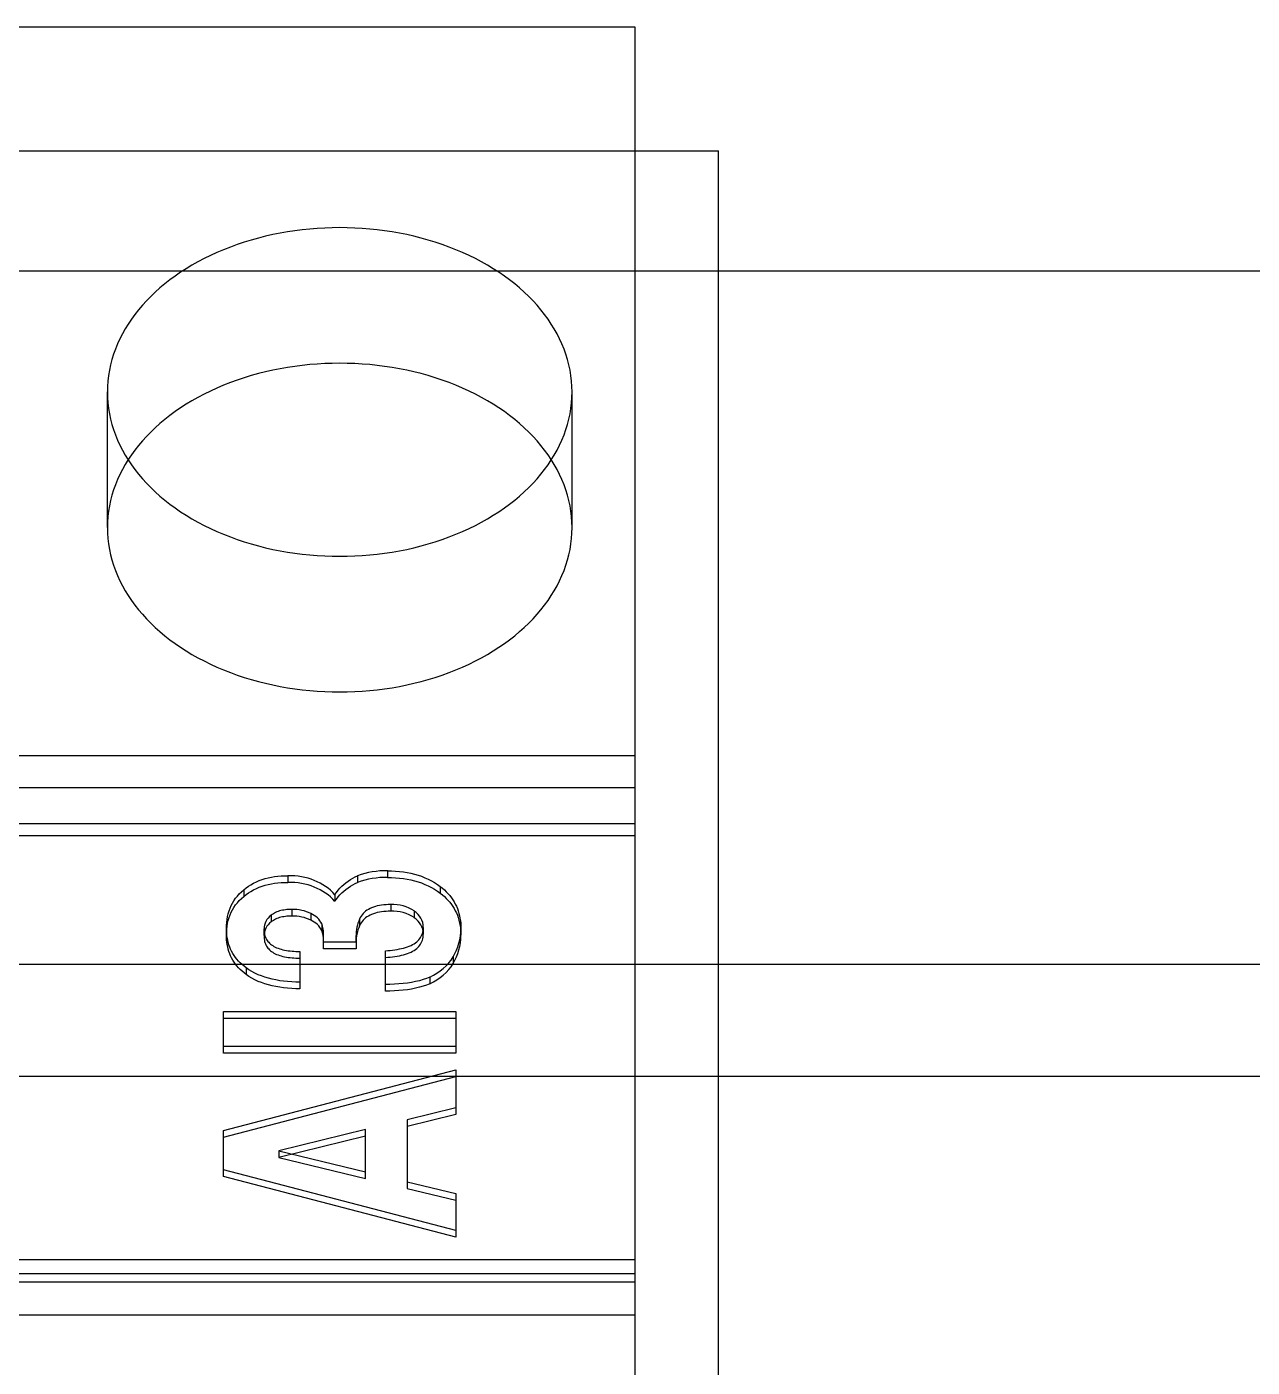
# Model space of a CAD drawing. Extents: x 0 to 171, y 0 to 414.
# Drawn here: x 112.19 to 122.68, y 181.91 to 193.37 of the extents above; entities that cross this region are included whole.
import ezdxf

# ---------------------------------------------------------------- set-up
doc = ezdxf.new("R2010")
doc.units = 0
doc.layers.add('-15N-THT. THIẾT BỊ ĐÓNG MỞ', color=40, linetype='CONTINUOUS')

# ---------------------------------------------------------------- blocks, each defined once
blk = doc.blocks.new('06 - N - SC VSD ATV630U75~D11N4')
at = {"layer": '-15N-THT. THIẾT BỊ ĐÓNG MỞ'}
for p, q in [((-38.814, -13.579), (31.895, -13.579)), ((31.895, -13.579), (31.895, -31.065)), ((-39.272, -14.639), (32.61, -14.639)), ((32.61, -33.182), (32.61, -14.639)), ((32.61, -14.639), (32.61, -14.639)), ((59.15, -15.669), (-59.15, -15.669)), ((27.381, -17.863), (27.381, -16.703)), ((31.358, -17.863), (31.358, -16.703)), ((-38.814, -19.814), (31.895, -19.814)), ((31.895, -20.089), (-38.814, -20.089)), ((31.895, -20.398), (-38.814, -20.398)), ((31.895, -20.499), (-38.814, -20.499)), ((28.705, -20.874), (28.731, -20.866)), ((28.731, -20.866), (28.757, -20.859)), ((28.757, -20.859), (28.784, -20.854)), ((28.784, -20.854), (28.811, -20.849)), ((28.811, -20.849), (28.839, -20.845)), ((28.839, -20.845), (28.868, -20.843)), ((28.868, -20.843), (28.897, -20.841)), ((28.897, -20.841), (28.926, -20.841)), ((28.926, -20.841), (28.926, -20.898)), ((29.46, -20.874), (29.48, -20.863)), ((29.48, -20.863), (29.5, -20.852)), ((29.5, -20.852), (29.521, -20.843)), ((29.521, -20.843), (29.521, -20.9)), ((29.779, -20.799), (29.813, -20.799)), ((29.779, -20.799), (29.779, -20.856)), ((29.779, -20.856), (29.813, -20.857)), ((29.813, -20.799), (29.847, -20.801)), ((29.813, -20.857), (29.847, -20.858)), ((29.847, -20.801), (29.881, -20.804)), ((29.847, -20.858), (29.881, -20.861)), ((29.881, -20.804), (29.914, -20.808)), ((29.881, -20.861), (29.914, -20.865)), ((29.914, -20.808), (29.946, -20.813)), ((29.914, -20.865), (29.946, -20.87)), ((29.946, -20.813), (29.978, -20.819)), ((29.978, -20.819), (30.009, -20.827)), ((30.009, -20.827), (30.039, -20.836)), ((30.039, -20.836), (30.069, -20.846)), ((30.069, -20.846), (30.098, -20.858)), ((30.098, -20.858), (30.126, -20.87)), ((28.509, -20.996), (28.527, -20.978)), ((28.527, -20.978), (28.547, -20.961)), ((28.547, -20.961), (28.567, -20.946)), ((28.547, -20.961), (28.547, -21.018)), ((28.567, -20.946), (28.588, -20.931)), ((28.588, -20.931), (28.609, -20.918)), ((28.588, -20.988), (28.609, -20.975)), ((28.609, -20.918), (28.632, -20.905)), ((28.609, -20.975), (28.632, -20.962)), ((28.632, -20.905), (28.656, -20.894)), ((28.632, -20.962), (28.656, -20.951)), ((28.656, -20.894), (28.68, -20.883)), ((28.656, -20.951), (28.68, -20.94)), ((28.68, -20.883), (28.705, -20.874)), ((28.68, -20.94), (28.705, -20.931)), ((28.705, -20.931), (28.731, -20.923)), ((28.731, -20.923), (28.757, -20.916)), ((28.757, -20.916), (28.784, -20.911)), ((28.784, -20.911), (28.811, -20.906)), ((28.811, -20.906), (28.839, -20.902)), ((28.839, -20.902), (28.868, -20.9)), ((28.868, -20.9), (28.897, -20.898)), ((28.897, -20.898), (28.926, -20.898)), ((29.341, -20.984), (29.356, -20.966)), ((29.356, -20.966), (29.371, -20.948)), ((29.371, -20.948), (29.388, -20.931)), ((29.388, -20.931), (29.405, -20.915)), ((29.388, -20.988), (29.405, -20.972)), ((29.405, -20.915), (29.422, -20.901)), ((29.405, -20.972), (29.422, -20.958)), ((29.422, -20.901), (29.441, -20.887)), ((29.422, -20.958), (29.441, -20.944)), ((29.441, -20.887), (29.46, -20.874)), ((29.441, -20.944), (29.46, -20.931)), ((29.46, -20.931), (29.48, -20.92)), ((29.48, -20.92), (29.5, -20.909)), ((29.5, -20.909), (29.521, -20.9)), ((29.946, -20.87), (29.978, -20.877)), ((29.978, -20.877), (30.009, -20.884)), ((30.009, -20.884), (30.039, -20.893)), ((30.039, -20.893), (30.069, -20.903)), ((30.069, -20.903), (30.098, -20.915)), ((30.098, -20.915), (30.126, -20.927)), ((30.126, -20.87), (30.153, -20.884)), ((30.126, -20.927), (30.153, -20.941)), ((30.153, -20.884), (30.179, -20.899)), ((30.153, -20.941), (30.179, -20.956)), ((30.179, -20.899), (30.205, -20.916)), ((30.179, -20.956), (30.205, -20.973)), ((30.205, -20.916), (30.229, -20.933)), ((30.205, -20.973), (30.229, -20.99)), ((30.229, -20.933), (30.247, -20.948)), ((30.229, -20.933), (30.229, -20.99)), ((30.247, -20.948), (30.264, -20.963)), ((30.264, -20.963), (30.281, -20.978)), ((30.281, -20.978), (30.296, -20.995)), ((28.43, -21.12), (28.44, -21.097)), ((28.44, -21.097), (28.451, -21.076)), ((28.451, -21.076), (28.463, -21.055)), ((28.463, -21.055), (28.477, -21.034)), ((28.463, -21.112), (28.477, -21.091)), ((28.477, -21.034), (28.493, -21.015)), ((28.477, -21.091), (28.493, -21.072)), ((28.493, -21.015), (28.509, -20.996)), ((28.493, -21.072), (28.509, -21.053)), ((28.509, -21.053), (28.527, -21.035)), ((28.527, -21.035), (28.547, -21.018)), ((28.547, -21.018), (28.567, -21.003)), ((28.567, -21.003), (28.588, -20.988)), ((29.327, -21.003), (29.341, -20.984)), ((29.327, -21.003), (29.327, -21.06)), ((29.327, -21.06), (29.341, -21.041)), ((29.341, -21.041), (29.356, -21.023)), ((29.356, -21.023), (29.371, -21.005)), ((29.371, -21.005), (29.388, -20.988)), ((29.708, -21.096), (29.69, -21.099)), ((29.726, -21.093), (29.708, -21.096)), ((29.745, -21.09), (29.726, -21.093)), ((29.765, -21.089), (29.745, -21.09)), ((29.784, -21.088), (29.765, -21.089)), ((29.805, -21.088), (29.784, -21.088)), ((29.805, -21.088), (29.805, -21.145)), ((30.229, -20.99), (30.247, -21.005)), ((30.247, -21.005), (30.264, -21.02)), ((30.264, -21.02), (30.281, -21.035)), ((30.281, -21.035), (30.296, -21.052)), ((30.296, -20.995), (30.311, -21.011)), ((30.296, -21.052), (30.311, -21.068)), ((30.311, -21.011), (30.324, -21.029)), ((30.311, -21.068), (30.324, -21.086)), ((30.324, -21.029), (30.337, -21.047)), ((30.324, -21.086), (30.337, -21.104)), ((30.337, -21.047), (30.348, -21.065)), ((30.348, -21.065), (30.358, -21.084)), ((30.358, -21.084), (30.367, -21.103)), ((28.405, -21.215), (28.409, -21.19)), ((28.409, -21.19), (28.415, -21.166)), ((28.415, -21.166), (28.422, -21.142)), ((28.415, -21.223), (28.422, -21.2)), ((28.422, -21.142), (28.43, -21.12)), ((28.422, -21.2), (28.43, -21.177)), ((28.43, -21.177), (28.44, -21.154)), ((28.44, -21.154), (28.451, -21.133)), ((28.451, -21.133), (28.463, -21.112)), ((28.792, -21.172), (28.783, -21.178)), ((28.783, -21.178), (28.783, -21.235)), ((28.801, -21.166), (28.792, -21.172)), ((28.81, -21.161), (28.801, -21.166)), ((28.82, -21.156), (28.81, -21.161)), ((28.82, -21.213), (28.81, -21.218)), ((28.831, -21.151), (28.82, -21.156)), ((28.831, -21.208), (28.82, -21.213)), ((28.842, -21.147), (28.831, -21.151)), ((28.842, -21.204), (28.831, -21.208)), ((28.853, -21.143), (28.842, -21.147)), ((28.853, -21.2), (28.842, -21.204)), ((28.865, -21.14), (28.853, -21.143)), ((28.865, -21.197), (28.853, -21.2)), ((28.878, -21.137), (28.865, -21.14)), ((28.878, -21.194), (28.865, -21.197)), ((28.89, -21.135), (28.878, -21.137)), ((28.89, -21.192), (28.878, -21.194)), ((28.904, -21.133), (28.89, -21.135)), ((28.904, -21.19), (28.89, -21.192)), ((28.917, -21.131), (28.904, -21.133)), ((28.917, -21.188), (28.904, -21.19)), ((28.931, -21.13), (28.917, -21.131)), ((28.931, -21.187), (28.917, -21.188)), ((28.945, -21.13), (28.931, -21.13)), ((28.945, -21.187), (28.931, -21.187)), ((28.96, -21.129), (28.945, -21.13)), ((28.96, -21.186), (28.945, -21.187)), ((28.96, -21.129), (28.96, -21.186)), ((29.122, -21.164), (29.122, -21.221)), ((29.544, -21.2), (29.537, -21.213)), ((29.537, -21.213), (29.537, -21.27)), ((29.552, -21.188), (29.544, -21.2)), ((29.56, -21.176), (29.552, -21.188)), ((29.569, -21.165), (29.56, -21.176)), ((29.579, -21.155), (29.569, -21.165)), ((29.579, -21.212), (29.569, -21.222)), ((29.59, -21.145), (29.579, -21.155)), ((29.59, -21.202), (29.579, -21.212)), ((29.602, -21.137), (29.59, -21.145)), ((29.602, -21.194), (29.59, -21.202)), ((29.614, -21.129), (29.602, -21.137)), ((29.614, -21.186), (29.602, -21.194)), ((29.628, -21.122), (29.614, -21.129)), ((29.628, -21.179), (29.614, -21.186)), ((29.642, -21.115), (29.628, -21.122)), ((29.642, -21.172), (29.628, -21.179)), ((29.657, -21.109), (29.642, -21.115)), ((29.657, -21.166), (29.642, -21.172)), ((29.674, -21.104), (29.657, -21.109)), ((29.674, -21.161), (29.657, -21.166)), ((29.69, -21.099), (29.674, -21.104)), ((29.69, -21.156), (29.674, -21.161)), ((29.708, -21.153), (29.69, -21.156)), ((29.726, -21.15), (29.708, -21.153)), ((29.745, -21.147), (29.726, -21.15)), ((29.765, -21.146), (29.745, -21.147)), ((29.784, -21.145), (29.765, -21.146)), ((29.805, -21.145), (29.784, -21.145)), ((30.007, -21.143), (30.007, -21.2)), ((30.337, -21.104), (30.348, -21.122)), ((30.348, -21.122), (30.358, -21.141)), ((30.358, -21.141), (30.367, -21.16)), ((30.367, -21.103), (30.376, -21.122)), ((30.367, -21.16), (30.376, -21.18)), ((30.376, -21.122), (30.383, -21.143)), ((30.376, -21.18), (30.383, -21.2)), ((30.383, -21.143), (30.389, -21.163)), ((30.383, -21.2), (30.389, -21.22)), ((30.389, -21.163), (30.394, -21.184)), ((30.394, -21.184), (30.398, -21.205)), ((30.398, -21.205), (30.401, -21.226)), ((28.399, -21.291), (28.4, -21.265)), ((28.399, -21.291), (28.399, -21.348)), ((28.4, -21.312), (28.399, -21.291)), ((28.399, -21.348), (28.4, -21.322)), ((28.4, -21.265), (28.402, -21.24)), ((28.4, -21.322), (28.402, -21.297)), ((28.401, -21.332), (28.4, -21.312)), ((28.402, -21.24), (28.405, -21.215)), ((28.402, -21.297), (28.405, -21.272)), ((28.405, -21.272), (28.409, -21.247)), ((28.409, -21.247), (28.415, -21.223)), ((28.721, -21.353), (28.721, -21.296)), ((28.721, -21.3), (28.721, -21.311)), ((28.721, -21.3), (28.721, -21.357)), ((28.721, -21.311), (28.722, -21.323)), ((28.722, -21.323), (28.724, -21.334)), ((28.792, -21.229), (28.783, -21.235)), ((28.801, -21.223), (28.792, -21.229)), ((28.81, -21.218), (28.801, -21.223)), ((29.215, -21.253), (29.215, -21.31)), ((29.544, -21.257), (29.537, -21.27)), ((29.552, -21.245), (29.544, -21.257)), ((29.56, -21.233), (29.552, -21.245)), ((29.569, -21.222), (29.56, -21.233)), ((30.076, -21.335), (30.08, -21.323)), ((30.08, -21.323), (30.082, -21.31)), ((30.082, -21.31), (30.084, -21.297)), ((30.084, -21.337), (30.084, -21.28)), ((30.084, -21.284), (30.084, -21.341)), ((30.084, -21.297), (30.084, -21.284)), ((30.389, -21.22), (30.394, -21.241)), ((30.394, -21.241), (30.398, -21.262)), ((30.398, -21.262), (30.401, -21.283)), ((30.401, -21.226), (30.404, -21.248)), ((30.401, -21.283), (30.404, -21.305)), ((30.404, -21.248), (30.405, -21.269)), ((30.404, -21.305), (30.405, -21.327)), ((30.405, -21.269), (30.405, -21.292)), ((30.405, -21.292), (30.405, -21.349)), ((30.405, -21.354), (30.405, -21.297)), ((30.405, -21.327), (30.405, -21.349)), ((28.4, -21.369), (28.399, -21.348)), ((28.401, -21.389), (28.4, -21.369)), ((28.403, -21.353), (28.401, -21.332)), ((28.403, -21.41), (28.401, -21.389)), ((28.406, -21.373), (28.403, -21.353)), ((28.406, -21.43), (28.403, -21.41)), ((28.41, -21.393), (28.406, -21.373)), ((28.41, -21.45), (28.406, -21.43)), ((28.415, -21.413), (28.41, -21.393)), ((28.421, -21.432), (28.415, -21.413)), ((28.428, -21.451), (28.421, -21.432)), ((28.721, -21.357), (28.721, -21.368)), ((28.721, -21.368), (28.722, -21.38)), ((28.722, -21.38), (28.724, -21.392)), ((28.724, -21.334), (28.726, -21.346)), ((28.724, -21.392), (28.726, -21.403)), ((28.726, -21.346), (28.729, -21.356)), ((28.726, -21.403), (28.729, -21.413)), ((28.729, -21.356), (28.733, -21.367)), ((28.729, -21.413), (28.733, -21.424)), ((28.733, -21.367), (28.737, -21.376)), ((28.733, -21.424), (28.737, -21.433)), ((28.737, -21.376), (28.742, -21.386)), ((28.737, -21.433), (28.742, -21.443)), ((28.742, -21.386), (28.748, -21.395)), ((28.748, -21.395), (28.754, -21.403)), ((28.754, -21.403), (28.761, -21.411)), ((28.761, -21.411), (28.769, -21.419)), ((28.769, -21.419), (28.777, -21.426)), ((28.777, -21.426), (28.786, -21.433)), ((28.786, -21.433), (28.796, -21.439)), ((28.796, -21.439), (28.806, -21.446)), ((29.23, -21.394), (29.23, -21.337)), ((29.23, -21.467), (29.23, -21.348)), ((29.509, -21.41), (29.23, -21.41)), ((29.509, -21.412), (29.509, -21.354)), ((29.509, -21.367), (29.509, -21.467)), ((29.964, -21.444), (29.979, -21.437)), ((29.979, -21.437), (29.992, -21.43)), ((29.992, -21.43), (30.005, -21.423)), ((30.005, -21.423), (30.017, -21.415)), ((30.017, -21.415), (30.028, -21.407)), ((30.028, -21.407), (30.037, -21.398)), ((30.037, -21.398), (30.046, -21.389)), ((30.046, -21.389), (30.054, -21.379)), ((30.046, -21.446), (30.054, -21.436)), ((30.054, -21.379), (30.061, -21.369)), ((30.054, -21.436), (30.061, -21.426)), ((30.061, -21.369), (30.067, -21.358)), ((30.061, -21.426), (30.067, -21.415)), ((30.067, -21.358), (30.072, -21.347)), ((30.067, -21.415), (30.072, -21.404)), ((30.072, -21.347), (30.076, -21.335)), ((30.072, -21.404), (30.076, -21.392)), ((30.076, -21.392), (30.08, -21.38)), ((30.08, -21.38), (30.082, -21.367)), ((30.082, -21.367), (30.084, -21.354)), ((30.084, -21.354), (30.084, -21.341)), ((28.415, -21.47), (28.41, -21.45)), ((28.421, -21.489), (28.415, -21.47)), ((28.428, -21.508), (28.421, -21.489)), ((28.435, -21.47), (28.428, -21.451)), ((28.435, -21.527), (28.428, -21.508)), ((28.444, -21.488), (28.435, -21.47)), ((28.444, -21.545), (28.435, -21.527)), ((28.454, -21.506), (28.444, -21.488)), ((28.454, -21.563), (28.444, -21.545)), ((28.465, -21.523), (28.454, -21.506)), ((28.476, -21.54), (28.465, -21.523)), ((28.489, -21.556), (28.476, -21.54)), ((28.503, -21.572), (28.489, -21.556)), ((28.742, -21.443), (28.748, -21.452)), ((28.748, -21.452), (28.754, -21.46)), ((28.754, -21.46), (28.761, -21.468)), ((28.761, -21.468), (28.769, -21.476)), ((28.769, -21.476), (28.777, -21.483)), ((28.777, -21.483), (28.786, -21.49)), ((28.786, -21.49), (28.796, -21.496)), ((28.796, -21.496), (28.806, -21.503)), ((28.806, -21.446), (28.817, -21.451)), ((28.806, -21.503), (28.817, -21.508)), ((28.817, -21.451), (28.829, -21.457)), ((28.817, -21.508), (28.829, -21.514)), ((28.829, -21.457), (28.841, -21.462)), ((28.829, -21.514), (28.841, -21.519)), ((28.841, -21.462), (28.855, -21.466)), ((28.841, -21.519), (28.855, -21.523)), ((28.855, -21.466), (28.868, -21.47)), ((28.855, -21.523), (28.868, -21.527)), ((28.868, -21.47), (28.883, -21.474)), ((28.868, -21.527), (28.883, -21.531)), ((28.883, -21.474), (28.897, -21.477)), ((28.883, -21.531), (28.897, -21.534)), ((28.897, -21.477), (28.913, -21.48)), ((28.897, -21.534), (28.913, -21.537)), ((28.913, -21.48), (28.928, -21.483)), ((28.913, -21.537), (28.928, -21.54)), ((28.928, -21.483), (28.944, -21.485)), ((28.928, -21.54), (28.944, -21.542)), ((28.944, -21.485), (28.961, -21.486)), ((28.944, -21.542), (28.961, -21.543)), ((28.961, -21.486), (28.977, -21.488)), ((28.961, -21.543), (28.977, -21.545)), ((28.977, -21.488), (28.994, -21.489)), ((28.977, -21.545), (28.994, -21.546)), ((28.994, -21.489), (29.011, -21.489)), ((28.994, -21.546), (29.011, -21.546)), ((29.011, -21.489), (29.028, -21.49)), ((29.011, -21.546), (29.028, -21.547)), ((29.028, -21.49), (29.028, -21.808)), ((29.509, -21.467), (29.23, -21.467)), ((29.76, -21.483), (29.781, -21.481)), ((29.76, -21.828), (29.76, -21.483)), ((29.76, -21.54), (29.781, -21.538)), ((29.781, -21.481), (29.801, -21.48)), ((29.781, -21.538), (29.801, -21.537)), ((29.801, -21.48), (29.821, -21.477)), ((29.801, -21.537), (29.821, -21.534)), ((29.821, -21.477), (29.841, -21.475)), ((29.821, -21.534), (29.841, -21.532)), ((29.841, -21.475), (29.86, -21.472)), ((29.841, -21.532), (29.86, -21.529)), ((29.86, -21.472), (29.879, -21.468)), ((29.86, -21.529), (29.879, -21.526)), ((29.879, -21.468), (29.898, -21.465)), ((29.879, -21.526), (29.898, -21.522)), ((29.898, -21.465), (29.915, -21.46)), ((29.898, -21.522), (29.915, -21.517)), ((29.915, -21.46), (29.932, -21.455)), ((29.915, -21.517), (29.932, -21.512)), ((29.932, -21.455), (29.949, -21.45)), ((29.932, -21.512), (29.949, -21.507)), ((29.949, -21.45), (29.964, -21.444)), ((29.949, -21.507), (29.964, -21.501)), ((29.964, -21.501), (29.979, -21.494)), ((29.979, -21.494), (29.992, -21.487)), ((29.992, -21.487), (30.005, -21.48)), ((30.005, -21.48), (30.017, -21.472)), ((30.017, -21.472), (30.028, -21.464)), ((30.028, -21.464), (30.037, -21.455)), ((30.037, -21.455), (30.046, -21.446)), ((30.339, -21.535), (30.339, -21.592)), ((15.884, -21.599), (58.179, -21.599)), ((28.465, -21.58), (28.454, -21.563)), ((28.476, -21.597), (28.465, -21.58)), ((28.489, -21.613), (28.476, -21.597)), ((28.503, -21.629), (28.489, -21.613)), ((28.518, -21.587), (28.503, -21.572)), ((28.518, -21.644), (28.503, -21.629)), ((28.533, -21.601), (28.518, -21.587)), ((28.533, -21.658), (28.518, -21.644)), ((28.55, -21.615), (28.533, -21.601)), ((28.55, -21.672), (28.533, -21.658)), ((28.567, -21.629), (28.55, -21.615)), ((28.567, -21.629), (28.567, -21.686)), ((28.591, -21.645), (28.567, -21.629)), ((28.616, -21.661), (28.591, -21.645)), ((28.643, -21.675), (28.616, -21.661)), ((28.567, -21.686), (28.55, -21.672)), ((28.591, -21.702), (28.567, -21.686)), ((28.616, -21.718), (28.591, -21.702)), ((28.643, -21.732), (28.616, -21.718)), ((28.67, -21.688), (28.643, -21.675)), ((28.67, -21.745), (28.643, -21.732)), ((28.699, -21.699), (28.67, -21.688)), ((28.699, -21.756), (28.67, -21.745)), ((28.728, -21.71), (28.699, -21.699)), ((28.728, -21.767), (28.699, -21.756)), ((28.759, -21.719), (28.728, -21.71)), ((28.759, -21.776), (28.728, -21.767)), ((28.79, -21.727), (28.759, -21.719)), ((28.79, -21.784), (28.759, -21.776)), ((28.822, -21.733), (28.79, -21.727)), ((28.822, -21.79), (28.79, -21.784)), ((28.855, -21.739), (28.822, -21.733)), ((28.889, -21.744), (28.855, -21.739)), ((28.923, -21.747), (28.889, -21.744)), ((28.958, -21.749), (28.923, -21.747)), ((28.993, -21.751), (28.958, -21.749)), ((29.028, -21.751), (28.993, -21.751)), ((29.799, -21.771), (29.76, -21.771)), ((29.838, -21.77), (29.799, -21.771)), ((29.876, -21.767), (29.838, -21.77)), ((29.913, -21.764), (29.876, -21.767)), ((29.949, -21.76), (29.913, -21.764)), ((29.984, -21.754), (29.949, -21.76)), ((30.018, -21.747), (29.984, -21.754)), ((30.051, -21.739), (30.018, -21.747)), ((30.082, -21.73), (30.051, -21.739)), ((30.111, -21.72), (30.082, -21.73)), ((30.111, -21.777), (30.082, -21.787)), ((30.139, -21.708), (30.111, -21.72)), ((30.139, -21.765), (30.111, -21.777)), ((30.139, -21.708), (30.139, -21.765)), ((28.855, -21.796), (28.822, -21.79)), ((28.889, -21.801), (28.855, -21.796)), ((28.923, -21.804), (28.889, -21.801)), ((28.958, -21.807), (28.923, -21.804)), ((28.993, -21.808), (28.958, -21.807)), ((29.028, -21.808), (28.993, -21.808)), ((29.799, -21.828), (29.76, -21.828)), ((29.838, -21.827), (29.799, -21.828)), ((29.876, -21.824), (29.838, -21.827)), ((29.913, -21.821), (29.876, -21.824)), ((29.949, -21.817), (29.913, -21.821)), ((29.984, -21.811), (29.949, -21.817)), ((30.018, -21.804), (29.984, -21.811)), ((30.051, -21.796), (30.018, -21.804)), ((30.082, -21.787), (30.051, -21.796)), ((28.375, -22.003), (30.363, -22.003)), ((28.375, -22.359), (28.375, -22.003)), ((30.363, -22.003), (30.363, -22.359)), ((28.375, -22.06), (30.363, -22.06)), ((30.363, -22.302), (28.375, -22.302)), ((30.363, -22.359), (28.375, -22.359)), ((-59.15, -22.557), (59.15, -22.557)), ((28.375, -23.02), (30.363, -22.501)), ((28.375, -23.077), (30.363, -22.558)), ((30.363, -22.501), (30.363, -22.884)), ((30.363, -22.827), (29.945, -22.929)), ((30.363, -22.884), (29.945, -22.986)), ((29.945, -22.929), (29.945, -23.516)), ((28.375, -23.415), (28.375, -23.02)), ((29.589, -23.013), (28.847, -23.195)), ((29.589, -23.431), (29.589, -23.013)), ((29.589, -23.07), (28.847, -23.252)), ((28.847, -23.195), (28.847, -23.252)), ((28.847, -23.195), (29.589, -23.374)), ((28.847, -23.252), (29.589, -23.431)), ((30.363, -23.877), (28.375, -23.358)), ((30.363, -23.934), (28.375, -23.415)), ((29.945, -23.459), (30.363, -23.561)), ((29.945, -23.516), (30.363, -23.618)), ((30.363, -23.561), (30.363, -23.934)), ((-38.814, -24.124), (31.895, -24.124)), ((31.895, -24.246), (-38.814, -24.246)), ((-38.814, -24.316), (31.895, -24.316)), ((-38.814, -24.598), (31.895, -24.598))]:
    blk.add_line(p, q, dxfattribs=at)
for centre, major_axis, ratio, start_param, end_param in [((29.369, -16.703), (1.988, 0), 0.707107, 0, 3.141593), ((29.369, -17.863), (1.988, 0), 0.707107, 0, 3.141593), ((29.369, -16.703), (1.988, 0), 0.707107, -3.141593, 0), ((29.369, -17.863), (1.988, 0), 0.707107, -3.141593, 0), ((28.94, -21.231), (-0.476, 0), 0.819152, -2.518344, -1.540823), ((29.768, -21.281), (-0.589, 0), 0.819152, -1.58972, -1.139065), ((29.768, -21.338), (-0.589, 0), 0.819152, -1.58972, -1.139065), ((28.94, -21.288), (-0.476, 0), 0.819152, -2.518344, -1.540823), ((29.817, -21.331), (-0.298, 0), 0.819152, -2.261785, -1.528104), ((28.918, -21.296), (-0.197, 0), 0.819152, -0.819, -0.000108), ((28.964, -21.386), (-0.313, 0), 0.819152, -2.098142, -1.556867), ((28.964, -21.443), (-0.313, 0), 0.819152, -2.098142, -1.556867), ((29.024, -21.311), (-0.203, 0), 0.819152, -2.787361, -2.070188), ((30.043, -21.354), (-0.534, 0), 0.819152, -0.329288, 0), ((29.817, -21.388), (-0.298, 0), 0.819152, -2.261785, -1.528104), ((29.865, -21.28), (-0.219, 0), 0.819152, -3.141467, -2.276417), ((29.865, -21.337), (-0.219, 0), 0.819152, -3.141467, -2.276417), ((28.918, -21.353), (-0.197, 0), 0.819152, -0.819, -0.000108), ((28.918, -21.296), (-0.197, 0), 0.819152, -0.000108, 0.020026), ((29.024, -21.368), (-0.203, 0), 0.819152, -2.787361, -2.070188), ((28.862, -21.337), (-0.368, 0), 0.819152, 3.141593, 3.42661), ((28.862, -21.394), (-0.368, 0), 0.819152, 3.141593, 3.42661), ((30.043, -21.412), (-0.534, 0), 0.819152, -0.329288, 0), ((29.865, -21.28), (-0.219, 0), 0.819152, 3.120748, 3.141719), ((29.732, -21.297), (-0.674, 0), 0.819152, 2.694685, 3.141519), ((29.732, -21.297), (-0.674, 0), 0.819152, 3.141519, 3.151163), ((28.918, -21.353), (-0.197, 0), 0.819152, -0.000108, 0.020026), ((28.862, -21.337), (-0.368, 0), 0.819152, 3.105264, 3.141593), ((28.862, -21.394), (-0.368, 0), 0.819152, 3.105264, 3.141593), ((30.043, -21.354), (-0.534, 0), 0.819152, 0, 0.029092), ((30.043, -21.412), (-0.534, 0), 0.819152, 0, 0.029092), ((29.865, -21.337), (-0.219, 0), 0.819152, 3.120748, 3.141719), ((29.732, -21.354), (-0.674, 0), 0.819152, 2.694685, 3.141519), ((29.732, -21.354), (-0.674, 0), 0.819152, 3.141519, 3.151163), ((29.903, -21.36), (-0.486, 0), 0.819152, 2.078367, 2.684719), ((29.903, -21.417), (-0.486, 0), 0.819152, 2.078367, 2.684719)]:
    blk.add_ellipse(centre, major_axis=major_axis, ratio=ratio, start_param=start_param, end_param=end_param, dxfattribs=at)

msp = doc.modelspace()

# ---------------------------------------------------------------- block references
msp.add_blockref('06 - N - SC VSD ATV630U75~D11N4', (85.5, 206.951))

doc.saveas('drawing.dxf')
